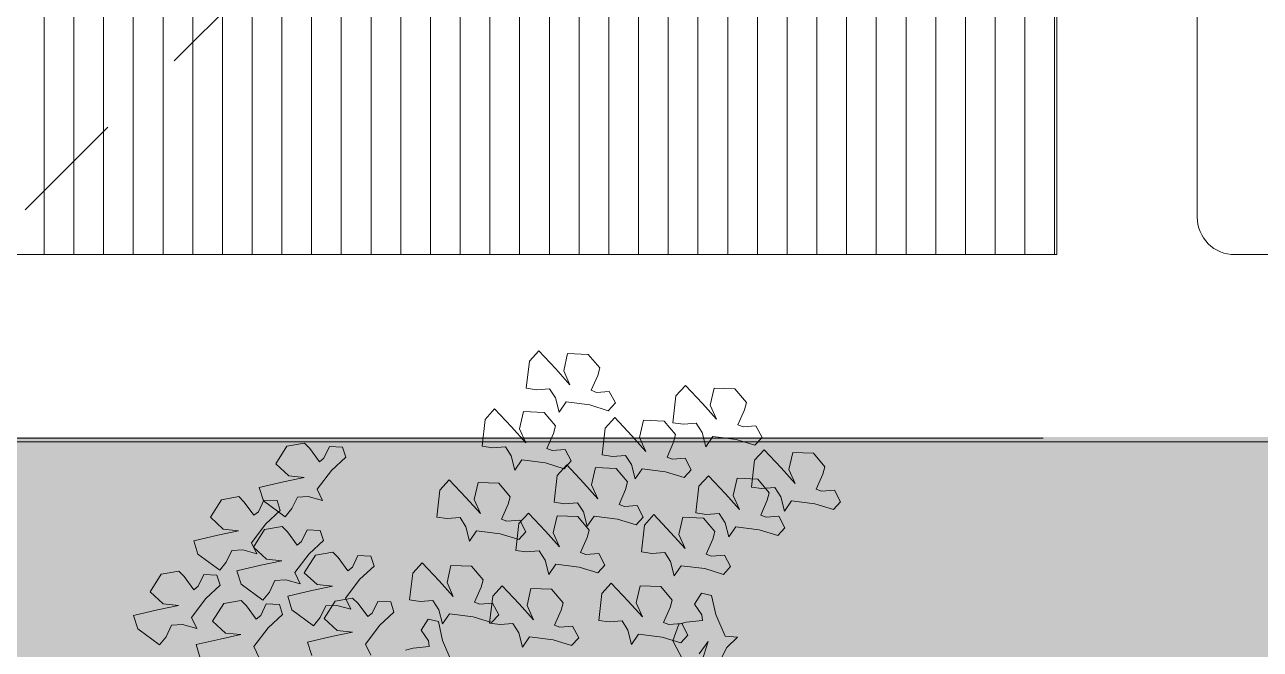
# Model space of a CAD drawing. Header units: metres. Extents: x 8 to 2416, y -346 to 476.
# Drawn here: x 28.199 to 29.519, y 32.732 to 33.399 of the extents above; entities that cross this region are included whole.
import ezdxf

# ---------------------------------------------------------------- set-up
doc = ezdxf.new("R2010")
doc.units = ezdxf.units.M
for name, pattern in [('0', [0]), ('ACAD_ISO10W100', [18, 12, -3, 0, -3]), ('HIDDEN2', [0.1875, 0.125, -0.0625])]:
    doc.linetypes.add(name, pattern=pattern)
doc.layers.get('0').update_dxf_attribs({"color": 250, "linetype": '0', "lineweight": 20})
for name, color, linetype, lineweight in [('A-WALL', 250, 'Continuous', 20), ('ARBOLES', 86, 'Continuous', 0), ('baños', 140, 'Continuous', 0), ('closets', 253, 'Continuous', 0)]:
    doc.layers.add(name, color=color, linetype=linetype, lineweight=lineweight)
for name, color, linetype, lineweight, true_color in [('grama', 7, 'Continuous', 0, 0x698c45), ('SOLAR', 7, 'ACAD_ISO10W100', 9, 0xff1414), ('Techos 1', 7, 'HIDDEN2', 9, 0x42391a)]:
    doc.layers.add(name, color=color, linetype=linetype, lineweight=lineweight, true_color=true_color)

# ---------------------------------------------------------------- blocks, each defined once
blk = doc.blocks.new('PL BASE 1N NASAS 09')
at = {"layer": 'closets', "transparency": 33554687}
h = blk.add_hatch(dxfattribs=at)
h.set_pattern_fill('LINE', color=256, scale=0.01, angle=90)
h.set_pattern_definition([(90, (-228.034673, 141.06628), (-0.03175, 2e-18), [])])
h.paths.add_polyline_path([(-122.2315, -54.6497), (-121.0811, -54.6497), (-121.0808, -55.0497), (-122.2313, -55.0497)])
at = {"layer": 'A-WALL'}
blk.add_lwpolyline([(-122.4311, -54.5397), (-122.4311, -55.2097, 0.414213), (-122.3911, -55.2497), (-119.8711, -55.2497, 0.414213), (-119.8311, -55.2097), (-119.8311, -55.0897, 0.414214), (-119.8711, -55.0497), (-120.8911, -55.0497, -0.414214), (-120.9311, -55.0097), (-120.9311, -54.5397, 0.414214), (-120.9711, -54.4997), (-121.0411, -54.4997, 0.414214), (-121.0811, -54.5397), (-121.0811, -55.0497), (-122.2311, -55.0497), (-122.2311, -54.5397)], format="xyb", dxfattribs=at)
blk.add_lwpolyline([(-121.0825, -55.2497), (-122.2311, -55.2497)], dxfattribs=at)
at = {"layer": 'Techos 1'}
blk.add_line((-119.2311, -52.0497), (-123.3311, -56.1498), dxfattribs=at)
blk = doc.blocks.new('PL MUEBLES 1N NASAS 09')
at = {"layer": 'baños'}
blk.add_blockref('PL BASE 1N NASAS 09', (162.2615, 88.2033), dxfattribs=at)
blk = doc.blocks.new('TREES')
at = {"layer": 'ARBOLES', "color": 252, "true_color": 0x8da178}
for p, q in [((-0.02161, 0.17486), (-0.02471, 0.17078)), ((-0.01485, 0.16891), (-0.02161, 0.17486)), ((-0.01112, 0.1749), (-0.01194, 0.16854)), ((-0.00358, 0.17531), (-0.01112, 0.1749)), ((0.00101, 0.17078), (-0.00358, 0.17531)), ((-0.02471, 0.17078), (-0.02491, 0.16095)), ((-0.00918, 0.16367), (-0.01485, 0.16891)), ((-0.01194, 0.16854), (-0.00918, 0.16367)), ((-0.00134, 0.16237), (0.00054, 0.16802)), ((0.00054, 0.16802), (0.00101, 0.17078)), ((0.03271, 0.16734), (0.02961, 0.16326)), ((0.03947, 0.16139), (0.03271, 0.16734)), ((0.0432, 0.16738), (0.04237, 0.16102)), ((0.05074, 0.16779), (0.0432, 0.16738)), ((0.05533, 0.16326), (0.05074, 0.16779)), ((0.00066, 0.16182), (-0.00134, 0.16237)), ((0.00528, 0.16262), (0.00066, 0.16182)), ((0.00788, 0.15862), (0.00528, 0.16262)), ((0.02961, 0.16326), (0.02941, 0.15343)), ((0.05486, 0.1605), (0.05533, 0.16326)), ((-0.02491, 0.16095), (-0.02107, 0.16073)), ((-0.02107, 0.16073), (-0.01644, 0.16153)), ((-0.01644, 0.16153), (-0.014, 0.1584)), ((-0.014, 0.1584), (-0.01216, 0.15338)), ((0.00556, 0.15556), (0.00788, 0.15862)), ((0.04514, 0.15615), (0.03947, 0.16139)), ((0.04237, 0.16102), (0.04514, 0.15615)), ((0.05297, 0.15485), (0.05486, 0.1605)), ((-0.01216, 0.15338), (-0.01, 0.1573)), ((-0.01, 0.1573), (-0.00136, 0.15702)), ((-0.00136, 0.15702), (0.00556, 0.15556)), ((0.00817, 0.15327), (0.00508, 0.14919)), ((0.01493, 0.14732), (0.00817, 0.15327)), ((0.01866, 0.15331), (0.01784, 0.14695)), ((0.0262, 0.15372), (0.01866, 0.15331)), ((0.03079, 0.14919), (0.0262, 0.15372)), ((0.02941, 0.15343), (0.03325, 0.15321)), ((0.03325, 0.15321), (0.03788, 0.15401)), ((0.03788, 0.15401), (0.04032, 0.15089)), ((0.05497, 0.1543), (0.05297, 0.15485)), ((0.0596, 0.1551), (0.05497, 0.1543)), ((0.0622, 0.1511), (0.0596, 0.1551)), ((-0.03565, 0.15233), (-0.03874, 0.14824)), ((-0.02889, 0.14637), (-0.03565, 0.15233)), ((-0.02516, 0.15237), (-0.02598, 0.146)), ((-0.01762, 0.15277), (-0.02516, 0.15237)), ((-0.01303, 0.14824), (-0.01762, 0.15277)), ((0.00508, 0.14919), (0.00487, 0.13936)), ((0.03033, 0.14643), (0.03079, 0.14919)), ((0.04032, 0.15089), (0.04215, 0.14586)), ((0.04215, 0.14586), (0.04432, 0.14978)), ((0.04432, 0.14978), (0.05296, 0.1495)), ((0.05296, 0.1495), (0.05988, 0.14804)), ((0.05988, 0.14804), (0.0622, 0.1511)), ((-0.03874, 0.14824), (-0.03895, 0.13841)), ((-0.02321, 0.14113), (-0.02889, 0.14637)), ((-0.02598, 0.146), (-0.02321, 0.14113)), ((-0.01538, 0.13983), (-0.01349, 0.14549)), ((-0.01349, 0.14549), (-0.01303, 0.14824)), ((0.02061, 0.14208), (0.01493, 0.14732)), ((0.01784, 0.14695), (0.02061, 0.14208)), ((0.02844, 0.14078), (0.03033, 0.14643)), ((0.06337, 0.1467), (0.06028, 0.14261)), ((0.07013, 0.14075), (0.06337, 0.1467)), ((0.07386, 0.14674), (0.07304, 0.14037)), ((0.0814, 0.14715), (0.07386, 0.14674)), ((0.08599, 0.14262), (0.0814, 0.14715)), ((-0.01338, 0.13928), (-0.01538, 0.13983)), ((-0.00875, 0.14008), (-0.01338, 0.13928)), ((-0.00616, 0.13608), (-0.00875, 0.14008)), ((0.00872, 0.13914), (0.01334, 0.13994)), ((0.01334, 0.13994), (0.01579, 0.13681)), ((0.03044, 0.14023), (0.02844, 0.14078)), ((0.03507, 0.14103), (0.03044, 0.14023)), ((0.03766, 0.13703), (0.03507, 0.14103)), ((0.06028, 0.14261), (0.06008, 0.13278)), ((0.07581, 0.13551), (0.07013, 0.14075)), ((0.07304, 0.14037), (0.07581, 0.13551)), ((0.08364, 0.13421), (0.08553, 0.13986)), ((0.08553, 0.13986), (0.08599, 0.14262)), ((-0.03895, 0.13841), (-0.0351, 0.1382)), ((-0.0351, 0.1382), (-0.03048, 0.139)), ((-0.03048, 0.139), (-0.02803, 0.13587)), ((-0.02803, 0.13587), (-0.0262, 0.13084)), ((-0.00847, 0.13303), (-0.00616, 0.13608)), ((0.01044, 0.13493), (0.0029, 0.13452)), ((0.00487, 0.13936), (0.00872, 0.13914)), ((0.01502, 0.1304), (0.01044, 0.13493)), ((0.01579, 0.13681), (0.01762, 0.13179)), ((0.01762, 0.13179), (0.01978, 0.13571)), ((0.01978, 0.13571), (0.02843, 0.13543)), ((0.02843, 0.13543), (0.03535, 0.13397)), ((0.03535, 0.13397), (0.03766, 0.13703)), ((0.04409, 0.13543), (0.04099, 0.13135)), ((0.05085, 0.12948), (0.04409, 0.13543)), ((0.05458, 0.13547), (0.05376, 0.12911)), ((0.06212, 0.13588), (0.05458, 0.13547)), ((0.06671, 0.13135), (0.06212, 0.13588)), ((-0.10965, 0.13172), (-0.11306, 0.12498)), ((-0.10343, 0.13343), (-0.10965, 0.13172)), ((-0.10127, 0.13165), (-0.10343, 0.13343)), ((-0.09732, 0.12719), (-0.10127, 0.13165)), ((-0.09422, 0.13305), (-0.09584, 0.12864)), ((-0.08946, 0.1333), (-0.09422, 0.13305)), ((-0.08797, 0.12976), (-0.08946, 0.1333)), ((-0.0262, 0.13084), (-0.02404, 0.13476)), ((-0.02404, 0.13476), (-0.01539, 0.13448)), ((-0.01539, 0.13448), (-0.00847, 0.13303)), ((-0.00759, 0.13449), (-0.01069, 0.1304)), ((-0.00083, 0.12853), (-0.00759, 0.13449)), ((0.0029, 0.13452), (0.00207, 0.12816)), ((0.04099, 0.13135), (0.04079, 0.12152)), ((0.06008, 0.13278), (0.06392, 0.13257)), ((0.06392, 0.13257), (0.06855, 0.13337)), ((0.06624, 0.12859), (0.06671, 0.13135)), ((0.06855, 0.13337), (0.07099, 0.13024)), ((0.08564, 0.13366), (0.08364, 0.13421)), ((0.09027, 0.13446), (0.08564, 0.13366)), ((0.09286, 0.13046), (0.09027, 0.13446)), ((0.09055, 0.1274), (0.09286, 0.13046)), ((-0.09584, 0.12864), (-0.09732, 0.12719)), ((-0.0927, 0.1245), (-0.08797, 0.12976)), ((-0.01069, 0.1304), (-0.01089, 0.12057)), ((0.00484, 0.12329), (-0.00083, 0.12853)), ((0.00207, 0.12816), (0.00484, 0.12329)), ((0.01267, 0.12199), (0.01456, 0.12764)), ((0.01456, 0.12764), (0.01502, 0.1304)), ((0.05652, 0.12424), (0.05085, 0.12948)), ((0.05376, 0.12911), (0.05652, 0.12424)), ((0.06436, 0.12294), (0.06624, 0.12859)), ((0.07099, 0.13024), (0.07282, 0.12521)), ((0.07282, 0.12521), (0.07499, 0.12914)), ((0.07499, 0.12914), (0.08363, 0.12886)), ((0.08363, 0.12886), (0.09055, 0.1274)), ((-0.11306, 0.12498), (-0.10796, 0.12109)), ((-0.09726, 0.11716), (-0.0927, 0.1245)), ((-0.04966, 0.12511), (-0.05276, 0.12102)), ((-0.0429, 0.11916), (-0.04966, 0.12511)), ((-0.03917, 0.12515), (-0.04, 0.11878)), ((-0.03163, 0.12556), (-0.03917, 0.12515)), ((-0.02704, 0.12103), (-0.03163, 0.12556)), ((0.01467, 0.12144), (0.01267, 0.12199)), ((0.0193, 0.12224), (0.01467, 0.12144)), ((0.02189, 0.11824), (0.0193, 0.12224)), ((0.04079, 0.12152), (0.04463, 0.1213)), ((0.04463, 0.1213), (0.04926, 0.1221)), ((0.04926, 0.1221), (0.0517, 0.11897)), ((0.06636, 0.12239), (0.06436, 0.12294)), ((0.07098, 0.12319), (0.06636, 0.12239)), ((0.07358, 0.11919), (0.07098, 0.12319)), ((-0.10974, 0.11876), (-0.11827, 0.11588)), ((-0.10236, 0.12105), (-0.10974, 0.11876)), ((-0.10796, 0.12109), (-0.10236, 0.12105)), ((-0.09494, 0.11332), (-0.09726, 0.11716)), ((-0.05276, 0.12102), (-0.05296, 0.11119)), ((-0.03723, 0.11392), (-0.0429, 0.11916)), ((-0.04, 0.11878), (-0.03723, 0.11392)), ((-0.0294, 0.11262), (-0.02751, 0.11827)), ((-0.02751, 0.11827), (-0.02704, 0.12103)), ((-0.01089, 0.12057), (-0.00705, 0.12035)), ((-0.00705, 0.12035), (-0.00242, 0.12116)), ((-0.00242, 0.12116), (0.00002, 0.11803)), ((0.00002, 0.11803), (0.00185, 0.113)), ((0.00185, 0.113), (0.00402, 0.11692)), ((0.00402, 0.11692), (0.01266, 0.11664)), ((0.01958, 0.11519), (0.02189, 0.11824)), ((0.02569, 0.11947), (0.02259, 0.11538)), ((0.03245, 0.11351), (0.02569, 0.11947)), ((0.03618, 0.11951), (0.03536, 0.11314)), ((0.04372, 0.11991), (0.03618, 0.11951)), ((0.04831, 0.11538), (0.04372, 0.11991)), ((0.0517, 0.11897), (0.05354, 0.11394)), ((0.05354, 0.11394), (0.0557, 0.11787)), ((0.0557, 0.11787), (0.06434, 0.11759)), ((0.06434, 0.11759), (0.07126, 0.11613)), ((0.07126, 0.11613), (0.07358, 0.11919)), ((-0.11827, 0.11588), (-0.11628, 0.11116)), ((-0.10577, 0.10929), (-0.10414, 0.11369)), ((-0.10414, 0.11369), (-0.10021, 0.11425)), ((-0.10021, 0.11425), (-0.09494, 0.11332)), ((-0.0274, 0.11207), (-0.0294, 0.11262)), ((-0.02277, 0.11287), (-0.0274, 0.11207)), ((-0.01986, 0.11572), (-0.02296, 0.11163)), ((-0.02017, 0.10887), (-0.02277, 0.11287)), ((-0.0131, 0.10977), (-0.01986, 0.11572)), ((-0.00937, 0.11576), (-0.01019, 0.10939)), ((-0.00183, 0.11616), (-0.00937, 0.11576)), ((0.00276, 0.11163), (-0.00183, 0.11616)), ((0.01266, 0.11664), (0.01958, 0.11519)), ((0.02259, 0.11538), (0.02239, 0.10555)), ((0.03812, 0.10827), (0.03245, 0.11351)), ((0.03536, 0.11314), (0.03812, 0.10827)), ((0.04596, 0.10697), (0.04784, 0.11263)), ((0.04784, 0.11263), (0.04831, 0.11538)), ((-0.13157, 0.11013), (-0.13498, 0.10339)), ((-0.12535, 0.11184), (-0.13157, 0.11013)), ((-0.12319, 0.11006), (-0.12535, 0.11184)), ((-0.11924, 0.1056), (-0.12319, 0.11006)), ((-0.11614, 0.11146), (-0.11776, 0.10705)), ((-0.11628, 0.11116), (-0.10787, 0.10607)), ((-0.11138, 0.11171), (-0.11614, 0.11146)), ((-0.11462, 0.10291), (-0.10989, 0.10817)), ((-0.10989, 0.10817), (-0.11138, 0.11171)), ((-0.10787, 0.10607), (-0.10577, 0.10929)), ((-0.05296, 0.11119), (-0.04912, 0.11098)), ((-0.04912, 0.11098), (-0.04449, 0.11178)), ((-0.04449, 0.11178), (-0.04205, 0.10865)), ((-0.04205, 0.10865), (-0.04022, 0.10362)), ((-0.02296, 0.11163), (-0.02316, 0.1018)), ((-0.02249, 0.10581), (-0.02017, 0.10887)), ((-0.00743, 0.10452), (-0.0131, 0.10977)), ((-0.01019, 0.10939), (-0.00743, 0.10452)), ((0.00041, 0.10322), (0.00229, 0.10888)), ((0.00229, 0.10888), (0.00276, 0.11163)), ((-0.11776, 0.10705), (-0.11924, 0.1056)), ((-0.04022, 0.10362), (-0.03805, 0.10755)), ((-0.03805, 0.10755), (-0.02941, 0.10727)), ((-0.02941, 0.10727), (-0.02249, 0.10581)), ((0.00703, 0.10347), (0.0024, 0.10267)), ((0.00963, 0.09947), (0.00703, 0.10347)), ((0.02239, 0.10555), (0.02623, 0.10534)), ((0.02623, 0.10534), (0.03086, 0.10614)), ((0.03086, 0.10614), (0.0333, 0.10301)), ((0.04795, 0.10642), (0.04596, 0.10697)), ((0.05258, 0.10722), (0.04795, 0.10642)), ((0.05518, 0.10322), (0.05258, 0.10722)), ((-0.13498, 0.10339), (-0.12988, 0.0995)), ((-0.12428, 0.09946), (-0.13166, 0.09717)), ((-0.12988, 0.0995), (-0.12428, 0.09946)), ((-0.11918, 0.09557), (-0.11462, 0.10291)), ((-0.11491, 0.10075), (-0.11833, 0.09402)), ((-0.10869, 0.10246), (-0.11491, 0.10075)), ((-0.10654, 0.10068), (-0.10869, 0.10246)), ((-0.10259, 0.09622), (-0.10654, 0.10068)), ((-0.09949, 0.10209), (-0.10111, 0.09768)), ((-0.09473, 0.10233), (-0.09949, 0.10209)), ((-0.09324, 0.0988), (-0.09473, 0.10233)), ((-0.02316, 0.1018), (-0.01932, 0.10159)), ((-0.01932, 0.10159), (-0.01469, 0.10239)), ((-0.01469, 0.10239), (-0.01225, 0.09926)), ((-0.01225, 0.09926), (-0.01041, 0.09423)), ((0.0024, 0.10267), (0.00041, 0.10322)), ((0.00731, 0.09642), (0.00963, 0.09947)), ((0.0333, 0.10301), (0.03514, 0.09798)), ((0.03514, 0.09798), (0.0373, 0.1019)), ((0.0373, 0.1019), (0.04594, 0.10162)), ((0.04594, 0.10162), (0.05286, 0.10017)), ((0.05286, 0.10017), (0.05518, 0.10322)), ((-0.13166, 0.09717), (-0.14019, 0.09429)), ((-0.11686, 0.09173), (-0.11918, 0.09557)), ((-0.10111, 0.09768), (-0.10259, 0.09622)), ((-0.09796, 0.09354), (-0.09324, 0.0988)), ((-0.08941, 0.09494), (-0.09563, 0.09324)), ((-0.08726, 0.09316), (-0.08941, 0.09494)), ((-0.08021, 0.09457), (-0.08183, 0.09016)), ((-0.07545, 0.09481), (-0.08021, 0.09457)), ((-0.07396, 0.09128), (-0.07545, 0.09481)), ((-0.03863, 0.09457), (-0.04617, 0.09417)), ((-0.03404, 0.09004), (-0.03863, 0.09457)), ((-0.01041, 0.09423), (-0.00825, 0.09816)), ((-0.00825, 0.09816), (0.00039, 0.09787)), ((0.00039, 0.09787), (0.00731, 0.09642)), ((-0.14019, 0.09429), (-0.1382, 0.08957)), ((-0.12768, 0.0877), (-0.12606, 0.0921)), ((-0.12606, 0.0921), (-0.12213, 0.09266)), ((-0.12213, 0.09266), (-0.11686, 0.09173)), ((-0.11833, 0.09402), (-0.11323, 0.09013)), ((-0.10763, 0.09009), (-0.11501, 0.08779)), ((-0.11323, 0.09013), (-0.10763, 0.09009)), ((-0.10253, 0.08619), (-0.09796, 0.09354)), ((-0.09563, 0.09324), (-0.09905, 0.0865)), ((-0.0833, 0.0887), (-0.08726, 0.09316)), ((-0.08183, 0.09016), (-0.0833, 0.0887)), ((-0.07868, 0.08602), (-0.07396, 0.09128)), ((-0.05976, 0.09004), (-0.05996, 0.08021)), ((-0.05666, 0.09413), (-0.05976, 0.09004)), ((-0.0499, 0.08818), (-0.05666, 0.09413)), ((-0.04617, 0.09417), (-0.04699, 0.0878)), ((-0.03451, 0.08729), (-0.03404, 0.09004)), ((0.01256, 0.09318), (0.00946, 0.08909)), ((0.01932, 0.08723), (0.01256, 0.09318)), ((0.02305, 0.09322), (0.02222, 0.08685)), ((0.03059, 0.09363), (0.02305, 0.09322)), ((0.03517, 0.08909), (0.03059, 0.09363)), ((0.04553, 0.09265), (0.04337, 0.0884)), ((0.04934, 0.09217), (0.04553, 0.09265)), ((0.05154, 0.08545), (0.04934, 0.09217)), ((-0.1382, 0.08957), (-0.12979, 0.08448)), ((-0.12979, 0.08448), (-0.12768, 0.0877)), ((-0.11501, 0.08779), (-0.12354, 0.08492)), ((-0.10021, 0.08235), (-0.10253, 0.08619)), ((-0.09905, 0.0865), (-0.09394, 0.08261)), ((-0.08324, 0.07867), (-0.07868, 0.08602)), ((-0.04423, 0.08293), (-0.0499, 0.08818)), ((-0.04699, 0.0878), (-0.04423, 0.08293)), ((-0.03639, 0.08163), (-0.03451, 0.08729)), ((-0.02688, 0.08848), (-0.02998, 0.0844)), ((-0.02012, 0.08253), (-0.02688, 0.08848)), ((-0.01639, 0.08852), (-0.01721, 0.08216)), ((-0.00885, 0.08893), (-0.01639, 0.08852)), ((-0.00426, 0.0844), (-0.00885, 0.08893)), ((0.00946, 0.08909), (0.00926, 0.07926)), ((0.02499, 0.08198), (0.01932, 0.08723)), ((0.02222, 0.08685), (0.02499, 0.08198)), ((0.03282, 0.08069), (0.03471, 0.08634)), ((0.03471, 0.08634), (0.03517, 0.08909)), ((0.04337, 0.0884), (0.04638, 0.08479)), ((0.05561, 0.07782), (0.05154, 0.08545)), ((-0.15083, 0.08104), (-0.15425, 0.07431)), ((-0.14461, 0.08275), (-0.15083, 0.08104)), ((-0.14246, 0.08097), (-0.14461, 0.08275)), ((-0.13851, 0.07651), (-0.14246, 0.08097)), ((-0.13541, 0.08237), (-0.13703, 0.07796)), ((-0.13065, 0.08262), (-0.13541, 0.08237)), ((-0.12916, 0.07909), (-0.13065, 0.08262)), ((-0.12354, 0.08492), (-0.12155, 0.08019)), ((-0.11103, 0.07832), (-0.10941, 0.08273)), ((-0.10941, 0.08273), (-0.10548, 0.08328)), ((-0.10548, 0.08328), (-0.10021, 0.08235)), ((-0.08835, 0.08257), (-0.09572, 0.08028)), ((-0.09394, 0.08261), (-0.08835, 0.08257)), ((-0.0344, 0.08108), (-0.03639, 0.08163)), ((-0.02977, 0.08188), (-0.0344, 0.08108)), ((-0.02998, 0.0844), (-0.03018, 0.07457)), ((-0.02717, 0.07788), (-0.02977, 0.08188)), ((-0.01445, 0.07729), (-0.02012, 0.08253)), ((-0.01721, 0.08216), (-0.01445, 0.07729)), ((-0.00661, 0.07599), (-0.00472, 0.08164)), ((-0.00472, 0.08164), (-0.00426, 0.0844)), ((0.04106, 0.08159), (0.03844, 0.08062)), ((0.0469, 0.08279), (0.04106, 0.08159)), ((0.04638, 0.08479), (0.0469, 0.08279)), ((-0.13703, 0.07796), (-0.13851, 0.07651)), ((-0.13388, 0.07382), (-0.12916, 0.07909)), ((-0.12155, 0.08019), (-0.11314, 0.0751)), ((-0.11314, 0.0751), (-0.11103, 0.07832)), ((-0.09572, 0.08028), (-0.10426, 0.0774)), ((-0.10426, 0.0774), (-0.10227, 0.07267)), ((-0.08688, 0.07727), (-0.0903, 0.07054)), ((-0.08066, 0.07898), (-0.08688, 0.07727)), ((-0.08093, 0.07484), (-0.08324, 0.07867)), ((-0.07851, 0.0772), (-0.08066, 0.07898)), ((-0.07456, 0.07274), (-0.07851, 0.0772)), ((-0.07146, 0.0786), (-0.07308, 0.07419)), ((-0.0667, 0.07885), (-0.07146, 0.0786)), ((-0.06521, 0.07532), (-0.0667, 0.07885)), ((-0.05996, 0.08021), (-0.05612, 0.08)), ((-0.05612, 0.08), (-0.05149, 0.0808)), ((-0.05149, 0.0808), (-0.04905, 0.07767)), ((-0.04905, 0.07767), (-0.04722, 0.07264)), ((-0.04722, 0.07264), (-0.04505, 0.07657)), ((-0.04505, 0.07657), (-0.03641, 0.07628)), ((-0.02949, 0.07483), (-0.02717, 0.07788)), ((0.00926, 0.07926), (0.0131, 0.07905)), ((0.0131, 0.07905), (0.01773, 0.07985)), ((0.01773, 0.07985), (0.02017, 0.07672)), ((0.02017, 0.07672), (0.022, 0.07169)), ((0.03482, 0.08013), (0.03282, 0.08069)), ((0.03945, 0.08094), (0.03482, 0.08013)), ((0.03844, 0.08062), (0.03681, 0.07438)), ((0.04205, 0.07694), (0.03945, 0.08094)), ((0.03973, 0.07388), (0.04205, 0.07694)), ((0.0601, 0.07791), (0.05561, 0.07782)), ((0.05666, 0.07381), (0.0601, 0.07791)), ((-0.15425, 0.07431), (-0.14915, 0.07041)), ((-0.13844, 0.06648), (-0.13388, 0.07382)), ((-0.12718, 0.07257), (-0.1306, 0.06584)), ((-0.12096, 0.07428), (-0.12718, 0.07257)), ((-0.11881, 0.0725), (-0.12096, 0.07428)), ((-0.11486, 0.06804), (-0.11881, 0.0725)), ((-0.11176, 0.0739), (-0.11338, 0.0695)), ((-0.107, 0.07415), (-0.11176, 0.0739)), ((-0.10551, 0.07062), (-0.107, 0.07415)), ((-0.10227, 0.07267), (-0.09385, 0.06758)), ((-0.09175, 0.0708), (-0.09013, 0.07521)), ((-0.09013, 0.07521), (-0.0862, 0.07576)), ((-0.0862, 0.07576), (-0.08093, 0.07484)), ((-0.07308, 0.07419), (-0.07456, 0.07274)), ((-0.06993, 0.07005), (-0.06521, 0.07532)), ((-0.0526, 0.07388), (-0.05477, 0.06963)), ((-0.0488, 0.0734), (-0.0526, 0.07388)), ((-0.0466, 0.06668), (-0.0488, 0.0734)), ((-0.03641, 0.07628), (-0.02949, 0.07483)), ((-0.03018, 0.07457), (-0.02634, 0.07435)), ((-0.02634, 0.07435), (-0.02171, 0.07515)), ((-0.02171, 0.07515), (-0.01926, 0.07202)), ((-0.01926, 0.07202), (-0.01743, 0.06699)), ((-0.00461, 0.07544), (-0.00661, 0.07599)), ((0.00002, 0.07624), (-0.00461, 0.07544)), ((0.00261, 0.07224), (0.00002, 0.07624)), ((0.00029, 0.06918), (0.00261, 0.07224)), ((0.022, 0.07169), (0.02417, 0.07562)), ((0.02417, 0.07562), (0.03281, 0.07534)), ((0.03281, 0.07534), (0.03973, 0.07388)), ((0.03681, 0.07438), (0.04093, 0.06805)), ((0.04686, 0.07052), (0.04969, 0.07535)), ((0.04969, 0.07535), (0.04799, 0.06782)), ((0.05517, 0.07013), (0.05666, 0.07381)), ((-0.15093, 0.06808), (-0.15946, 0.0652)), ((-0.14355, 0.07037), (-0.15093, 0.06808)), ((-0.14915, 0.07041), (-0.14355, 0.07037)), ((-0.11338, 0.0695), (-0.11486, 0.06804)), ((-0.11023, 0.06535), (-0.10551, 0.07062)), ((-0.09385, 0.06758), (-0.09175, 0.0708)), ((-0.0903, 0.07054), (-0.0852, 0.06664)), ((-0.07449, 0.06271), (-0.06993, 0.07005)), ((-0.05477, 0.06963), (-0.05176, 0.06602)), ((-0.01743, 0.06699), (-0.01527, 0.07092)), ((-0.01527, 0.07092), (-0.00663, 0.07064)), ((-0.00663, 0.07064), (0.00029, 0.06918)), ((-0.15946, 0.0652), (-0.15747, 0.06048)), ((-0.14695, 0.05861), (-0.14533, 0.06302)), ((-0.14533, 0.06302), (-0.1414, 0.06357)), ((-0.1414, 0.06357), (-0.13613, 0.06264)), ((-0.13613, 0.06264), (-0.13844, 0.06648)), ((-0.1306, 0.06584), (-0.1255, 0.06194)), ((-0.1148, 0.05801), (-0.11023, 0.06535)), ((-0.08697, 0.06431), (-0.09551, 0.06143)), ((-0.0796, 0.0666), (-0.08697, 0.06431)), ((-0.0852, 0.06664), (-0.0796, 0.0666)), ((-0.05124, 0.06402), (-0.05708, 0.06282)), ((-0.05176, 0.06602), (-0.05124, 0.06402)), ((-0.04252, 0.05906), (-0.0466, 0.06668)), ((-0.15747, 0.06048), (-0.14906, 0.05539)), ((-0.14906, 0.05539), (-0.14695, 0.05861)), ((-0.12728, 0.05961), (-0.13581, 0.05674)), ((-0.1199, 0.0619), (-0.12728, 0.05961)), ((-0.1255, 0.06194), (-0.1199, 0.0619)), ((-0.09551, 0.06143), (-0.09352, 0.05671)), ((-0.07218, 0.05887), (-0.07449, 0.06271)), ((-0.05708, 0.06282), (-0.0597, 0.06185)), ((-0.13581, 0.05674), (-0.13382, 0.05201)), ((-0.11248, 0.05417), (-0.1148, 0.05801))]:
    blk.add_line(p, q, dxfattribs=at)

msp = doc.modelspace()

# ---------------------------------------------------------------- hatches: boundary and pattern name
at = {"layer": 'grama', "transparency": 33554495}
h = msp.add_hatch(color=256, dxfattribs=at)
h.dxf.hatch_style = 1
edge = h.paths.add_edge_path()
edge.add_line((80.8091, 57.9566), (21.0607, 57.947))
edge.add_line((21.0607, 57.947), (21.0385, 56.947))
edge.add_line((21.0385, 56.947), (37.3509, 56.9496))
edge.add_arc((37.351, 56.3496), 0.6, 0.0092, 90.0092, ccw=False)
edge.add_line((37.951, 56.3497), (37.9514, 53.9497))
edge.add_arc((37.3514, 53.9496), 0.6, -89.9908, 0.0092, ccw=False)
edge.add_line((37.3515, 53.3496), (36.0515, 53.3494))
edge.add_arc((36.0515, 53.0494), 0.3, 90.0092, 180.0139)
edge.add_line((35.7515, 53.0493), (35.7516, 52.9481))
edge.add_line((35.7516, 52.9481), (52.3266, 52.9536))
edge.add_line((52.3266, 52.9536), (52.3266, 53.2536))
edge.add_line((52.3266, 53.2536), (62.2016, 53.2536))
edge.add_line((62.2016, 53.2536), (62.2016, 47.4481))
edge.add_line((62.2016, 47.4481), (63.2016, 47.4481))
edge.add_line((63.2016, 47.4481), (63.2016, 53.2549))
edge.add_line((63.2016, 53.2549), (70.7634, 53.2529))
edge.add_line((70.7634, 53.2529), (70.7634, 47.7461))
edge.add_line((70.7634, 47.7461), (71.3634, 47.7481))
edge.add_line((71.3634, 47.7481), (71.3634, 38.1618))
edge.add_line((71.3634, 38.1618), (70.7634, 38.1624))
edge.add_line((70.7634, 38.1624), (70.7634, 32.6542))
edge.add_line((70.7634, 32.6542), (63.2016, 32.6549))
edge.add_line((63.2016, 32.6549), (63.2016, 38.459))
edge.add_line((63.2016, 38.459), (62.2016, 38.459))
edge.add_line((62.2016, 38.459), (62.1891, 32.6536))
edge.add_line((62.1891, 32.6536), (52.3266, 32.6536))
edge.add_line((52.3266, 32.6536), (52.3266, 32.9536))
edge.add_line((52.3266, 32.9536), (27.9516, 32.959))
edge.add_line((27.9516, 32.959), (27.9516, 39.359))
edge.add_line((27.9516, 39.359), (26.8226, 39.359))
edge.add_line((26.8226, 39.359), (26.8226, 40.259))
edge.add_line((26.8226, 40.259), (26.4226, 40.259))
edge.add_line((26.4226, 40.259), (26.4226, 45.6481))
edge.add_line((26.4226, 45.6481), (26.8226, 45.6481))
edge.add_line((26.8226, 45.6481), (26.8226, 46.5481))
edge.add_line((26.8226, 46.5481), (27.9516, 46.5481))
edge.add_line((27.9516, 46.5481), (27.9516, 52.9481))
edge.add_line((27.9516, 52.9481), (28.1515, 52.9481))
edge.add_line((28.1515, 52.9481), (28.1515, 53.0481))
edge.add_arc((27.8515, 53.0481), 0.3, 0.0092, 90.0092)
edge.add_line((27.8515, 53.3481), (25.1634, 53.3476))
edge.add_arc((25.1635, 52.5476), 0.8, 90.0092, 198.7971)
edge.add_arc((-3.0236, 42.9535), 28.9752, -26.20209, 18.79711, ccw=False)
edge.add_arc((21.1796, 31.043), 2, 270, 333.7979, ccw=False)
edge.add_line((21.1796, 29.043), (20.4196, 29.043))
edge.add_line((20.4196, 29.043), (20.3955, 27.9576))
edge.add_line((20.3955, 27.9576), (80.305, 27.9575))
edge.add_line((80.305, 27.9575), (80.8091, 57.9566))

# ---------------------------------------------------------------- linework, layer by layer
at = {"layer": 'SOLAR', "ltscale": 0.1}
msp.add_lwpolyline([(65.3869, 32.9575), (27.5082, 32.9576), (27.9516, 52.9481), (65.7229, 52.9542)], close=True, dxfattribs=at)

# ---------------------------------------------------------------- block references
msp.add_blockref('PL MUEBLES 1N NASAS 09', (-11.8789, 0))
at = {"layer": 'ARBOLES', "xscale": 2.935254890295517, "yscale": 2.935254890295517, "zscale": 2.935254890295517, "rotation": 354.6252016265699}
msp.add_blockref('TREES', (28.7632, 32.5338), dxfattribs=at)

doc.saveas('drawing.dxf')
